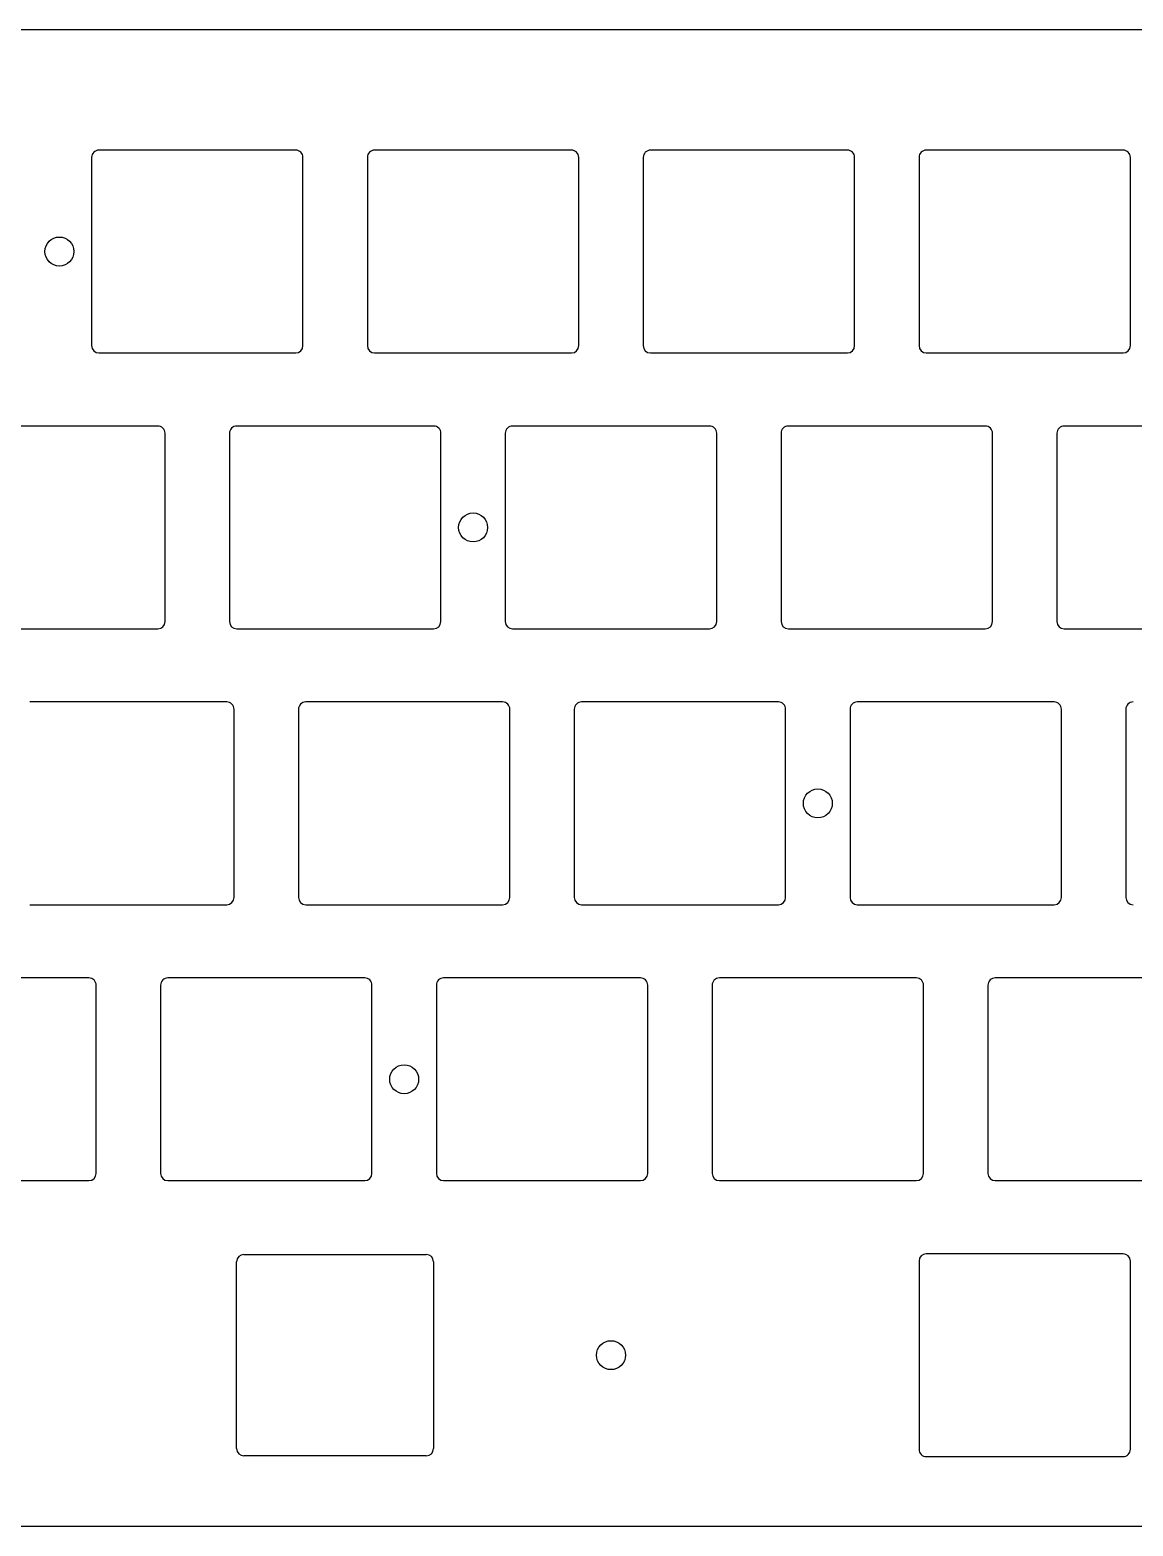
# Model space of a CAD drawing. Header units: millimetres. Extents: x -10 to 277, y -93 to 22.
# Drawn here: x 64.6 to 140.8, y -88 to 15.3 of the extents above; entities that cross this region are included whole.
import ezdxf

# ---------------------------------------------------------------- set-up
doc = ezdxf.new("R2010")
doc.units = ezdxf.units.MM
doc.layers.add('Edge.Cuts', color=53, linetype='CONTINUOUS', true_color=0xc8a339)

msp = doc.modelspace()

# ---------------------------------------------------------------- linework, layer by layer
at = {"layer": 'Edge.Cuts', "linetype": 'CONTINUOUS'}
for p, q in [((212.3295, 15.3), (54.3705, 15.3)), ((68.9, 6.5), (68.9, -6.5)), ((83, 7), (69.4, 7)), ((83.5, -6.5), (83.5, 6.5)), ((87.95, 6.5), (87.95, -6.5)), ((102.05, 7), (88.45, 7)), ((102.55, -6.5), (102.55, 6.5)), ((107, 6.5), (107, -6.5)), ((121.1, 7), (107.5, 7)), ((121.6, -6.5), (121.6, 6.5)), ((126.05, 6.5), (126.05, -6.5)), ((140.15, 7), (126.55, 7)), ((140.65, -6.5), (140.65, 6.5)), ((69.4, -7), (83, -7)), ((88.45, -7), (102.05, -7)), ((107.5, -7), (121.1, -7)), ((126.55, -7), (140.15, -7)), ((73.475, -12.05), (59.875, -12.05)), ((92.525, -12.05), (78.925, -12.05)), ((111.575, -12.05), (97.975, -12.05)), ((130.625, -12.05), (117.025, -12.05)), ((149.675, -12.05), (136.075, -12.05)), ((73.975, -25.55), (73.975, -12.55)), ((78.425, -12.55), (78.425, -25.55)), ((93.025, -25.55), (93.025, -12.55)), ((97.475, -12.55), (97.475, -25.55)), ((112.075, -25.55), (112.075, -12.55)), ((116.525, -12.55), (116.525, -25.55)), ((131.125, -25.55), (131.125, -12.55)), ((135.575, -12.55), (135.575, -25.55)), ((59.875, -26.05), (73.475, -26.05)), ((78.925, -26.05), (92.525, -26.05)), ((97.975, -26.05), (111.575, -26.05)), ((117.025, -26.05), (130.625, -26.05)), ((136.075, -26.05), (149.675, -26.05)), ((78.2375, -31.1), (64.6375, -31.1)), ((78.7375, -44.6), (78.7375, -31.6)), ((83.1875, -31.6), (83.1875, -44.6)), ((97.2875, -31.1), (83.6875, -31.1)), ((97.7875, -44.6), (97.7875, -31.6)), ((102.2375, -31.6), (102.2375, -44.6)), ((116.3375, -31.1), (102.7375, -31.1)), ((116.8375, -44.6), (116.8375, -31.6)), ((121.2875, -31.6), (121.2875, -44.6)), ((135.3875, -31.1), (121.7875, -31.1)), ((135.8875, -44.6), (135.8875, -31.6)), ((140.3375, -31.6), (140.3375, -44.6)), ((64.6375, -45.1), (78.2375, -45.1)), ((83.6875, -45.1), (97.2875, -45.1)), ((102.7375, -45.1), (116.3375, -45.1)), ((121.7875, -45.1), (135.3875, -45.1)), ((68.7125, -50.15), (55.1125, -50.15)), ((87.7625, -50.15), (74.1625, -50.15)), ((106.8125, -50.15), (93.2125, -50.15)), ((125.8625, -50.15), (112.2625, -50.15)), ((144.9125, -50.15), (131.3125, -50.15)), ((69.2125, -63.65), (69.2125, -50.65)), ((73.6625, -50.65), (73.6625, -63.65)), ((88.2625, -63.65), (88.2625, -50.65)), ((92.7125, -50.65), (92.7125, -63.65)), ((107.3125, -63.65), (107.3125, -50.65)), ((111.7625, -50.65), (111.7625, -63.65)), ((126.3625, -63.65), (126.3625, -50.65)), ((130.8125, -50.65), (130.8125, -63.65)), ((55.1125, -64.15), (68.7125, -64.15)), ((74.1625, -64.15), (87.7625, -64.15)), ((93.2125, -64.15), (106.8125, -64.15)), ((112.2625, -64.15), (125.8625, -64.15)), ((131.3125, -64.15), (144.9125, -64.15)), ((54.8705, -88), (211.8295, -88))]:
    msp.add_line(p, q, dxfattribs=at)
at = {"layer": 'Edge.Cuts', "linetype": 'Continuous'}
for p, q in [((140.15, -69.2), (126.55, -69.2)), ((78.9184, -82.65), (78.9184, -69.75)), ((79.4184, -69.25), (92.0184, -69.25)), ((92.5184, -69.75), (92.5184, -82.65)), ((126.05, -69.7), (126.05, -82.7)), ((140.65, -82.7), (140.65, -69.7)), ((92.0184, -83.15), (79.4184, -83.15)), ((126.55, -83.2), (140.15, -83.2))]:
    msp.add_line(p, q, dxfattribs=at)
at = {"layer": 'Edge.Cuts'}
for centre in [(66.675, 0), (95.25, -19.05), (119.0625, -38.1), (90.4875, -57.15), (104.775, -76.2)]:
    msp.add_circle(centre, 1, dxfattribs=at)
for centre, radius, start, end in [((69.400038, 6.500044), 0.500038, -269.99564514, -179.99495835), ((83.000038, 6.500044), 0.499956, -0.00504241, 90.00435486), ((88.450038, 6.500044), 0.500038, -269.99564514, -179.99495835), ((102.050038, 6.500044), 0.499956, -0.00504241, 90.00435486), ((107.500038, 6.500044), 0.500038, -269.99564514, -179.99495835), ((121.100038, 6.500044), 0.499956, -0.00504241, 90.00435486), ((126.550038, 6.500044), 0.500038, -269.99564514, -179.99495835), ((140.150038, 6.500044), 0.499956, -0.00504241, 90.00435486), ((69.400038, -6.499956), 0.500044, -179.99495835, -90.0043541), ((83.000038, -6.499956), 0.499962, -90.0043541, -0.00504241), ((88.450038, -6.499956), 0.500044, -179.99495835, -90.0043541), ((102.050038, -6.499956), 0.499962, -90.0043541, -0.00504241), ((107.500038, -6.499956), 0.500044, -179.99495835, -90.0043541), ((121.100038, -6.499956), 0.499962, -90.0043541, -0.00504241), ((126.550038, -6.499956), 0.500044, -179.99495835, -90.0043541), ((140.150038, -6.499956), 0.499962, -90.0043541, -0.00504241), ((73.475038, -12.549956), 0.499956, -0.00504241, 90.00435486), ((78.925038, -12.549956), 0.500038, -269.99564514, -179.99495835), ((92.525038, -12.549956), 0.499956, -0.00504241, 90.00435486), ((97.975038, -12.549956), 0.500038, -269.99564514, -179.99495835), ((111.575038, -12.549956), 0.499956, -0.00504241, 90.00435486), ((117.025038, -12.549956), 0.500038, -269.99564514, -179.99495835), ((130.625038, -12.549956), 0.499956, -0.00504241, 90.00435486), ((136.075038, -12.549956), 0.500038, -269.99564514, -179.99495835), ((73.475038, -25.549956), 0.499962, -90.0043541, -0.00504241), ((78.925038, -25.549956), 0.500044, -179.99495835, -90.0043541), ((92.525038, -25.549956), 0.499962, -90.0043541, -0.00504241), ((97.975038, -25.549956), 0.500044, -179.99495835, -90.0043541), ((111.575038, -25.549956), 0.499962, -90.0043541, -0.00504241), ((117.025038, -25.549956), 0.500044, -179.99495835, -90.0043541), ((130.625038, -25.549956), 0.499962, -90.0043541, -0.00504241), ((136.075038, -25.549956), 0.500044, -179.99495835, -90.0043541), ((78.237538, -31.599956), 0.499956, -0.00504241, 90.00435486), ((83.687538, -31.599956), 0.500038, -269.99564514, -179.99495835), ((97.287538, -31.599956), 0.499956, -0.00504241, 90.00435486), ((102.737538, -31.599956), 0.500038, -269.99564514, -179.99495835), ((116.337538, -31.599956), 0.499956, -0.00504241, 90.00435486), ((121.787538, -31.599956), 0.500038, -269.99564514, -179.99495835), ((135.387538, -31.599956), 0.499956, -0.00504241, 90.00435486), ((140.837538, -31.599956), 0.500038, -269.99564514, -179.99495835), ((78.237538, -44.599956), 0.499962, -90.0043541, -0.00504241), ((83.687538, -44.599956), 0.500044, -179.99495835, -90.0043541), ((97.287538, -44.599956), 0.499962, -90.0043541, -0.00504241), ((102.737538, -44.599956), 0.500044, -179.99495835, -90.0043541), ((116.337538, -44.599956), 0.499962, -90.0043541, -0.00504241), ((121.787538, -44.599956), 0.500044, -179.99495835, -90.0043541), ((135.387538, -44.599956), 0.499962, -90.0043541, -0.00504241), ((140.837538, -44.599956), 0.500044, -179.99495835, -90.0043541), ((68.712538, -50.649956), 0.499956, -0.00504241, 90.00435486), ((74.162538, -50.649956), 0.500038, -269.99564514, -179.99495835), ((87.762538, -50.649956), 0.499956, -0.00504241, 90.00435486), ((93.212538, -50.649956), 0.500038, -269.99564514, -179.99495835), ((106.812538, -50.649956), 0.499956, -0.00504241, 90.00435486), ((112.262538, -50.649956), 0.500038, -269.99564514, -179.99495835), ((125.862538, -50.649956), 0.499956, -0.00504241, 90.00435486), ((131.312538, -50.649956), 0.500038, -269.99564514, -179.99495835), ((68.712538, -63.649956), 0.499962, -90.0043541, -0.00504241), ((74.162538, -63.649956), 0.500044, -179.99495835, -90.0043541), ((87.762538, -63.649956), 0.499962, -90.0043541, -0.00504241), ((93.212538, -63.649956), 0.500044, -179.99495835, -90.0043541), ((106.812538, -63.649956), 0.499962, -90.0043541, -0.00504241), ((112.262538, -63.649956), 0.500044, -179.99495835, -90.0043541), ((125.862538, -63.649956), 0.499962, -90.0043541, -0.00504241), ((131.312538, -63.649956), 0.500044, -179.99495835, -90.0043541), ((126.550022, -69.700041), 0.500022, 90.00252081, 179.99530195), ((140.150022, -69.700041), 0.500041, 0.00469846, 90.00252081), ((79.418401, -69.750001), 0.500001, 90.00011459, 179.99988541), ((92.018399, -69.750001), 0.500001, 0.00011459, 89.99988541), ((79.418401, -82.649999), 0.500001, 180.00011459, 269.99988541), ((92.018399, -82.649999), 0.500001, 270.00011459, 359.99988541), ((126.550022, -82.700041), 0.499959, 179.99530195, 269.99747878), ((140.150022, -82.700041), 0.499978, 269.99747878, 0.00469846)]:
    msp.add_arc(centre, radius, start, end, dxfattribs=at)

doc.saveas('drawing.dxf')
